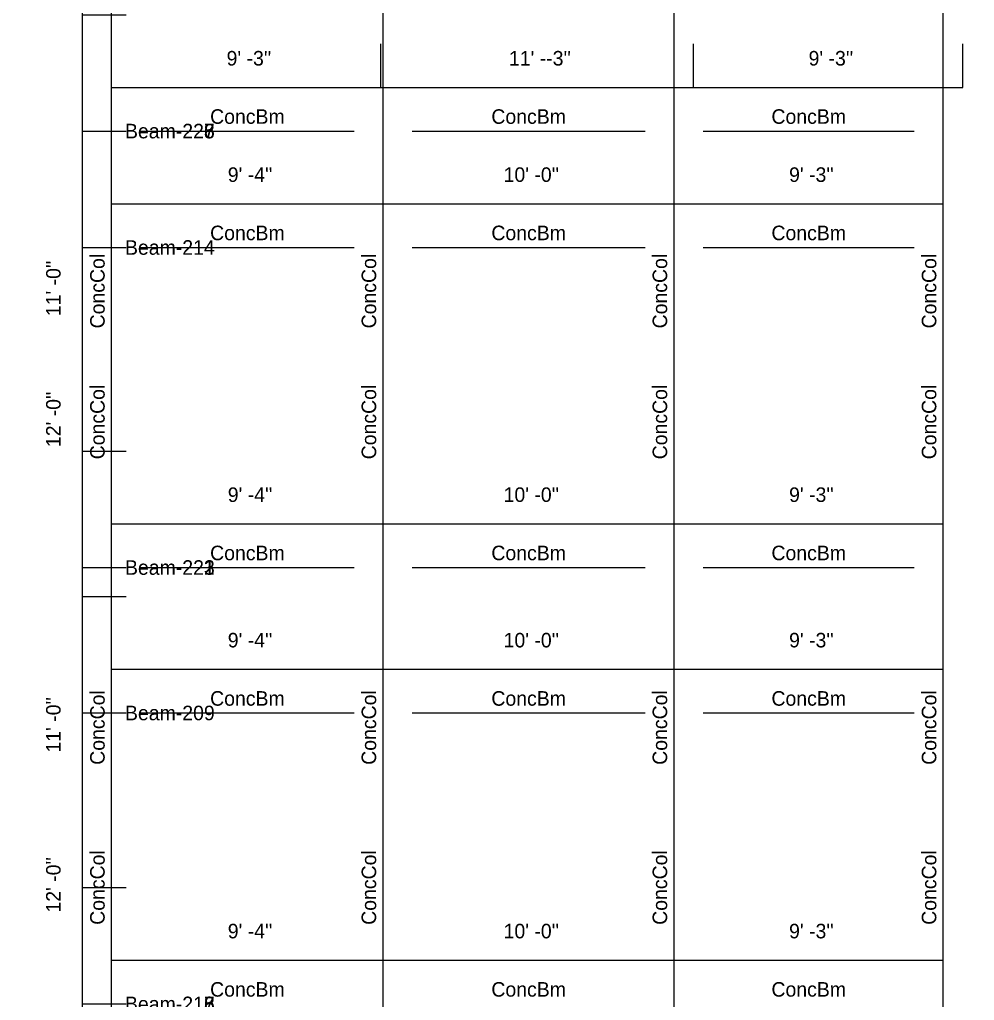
# Model space of a CAD drawing. Extents: x -38 to 2998, y -195 to 11529.
# Drawn here: x -38 to 355.8, y 7561.5 to 7966 of the extents above; entities that cross this region are included whole.
import ezdxf
from ezdxf.enums import TextEntityAlignment as Align

# ---------------------------------------------------------------- set-up
doc = ezdxf.new("R2010")
doc.units = 0
doc.header["$MEASUREMENT"] = 0
doc.layers.get('0').update_dxf_attribs({"linetype": 'CONTINUOUS'})
for name, color, linetype in [('CENTERLINES', 7, 'CONTINUOUS'), ('DIMENSIONS', 4, 'CONTINUOUS'), ('TEXT', 5, 'CONTINUOUS')]:
    doc.layers.add(name, color=color, linetype=linetype)
doc.dimstyles.get("Standard").update_dxf_attribs({"dimtxt": 0.18, "dimasz": 0.18, "dimexe": 0.18, "dimexo": 0.0625, "dimgap": 0.09, "dimtad": 0, "dimtih": 1, "dimtoh": 1, "dimdec": 4, "dimzin": 0, "dimtxsty": 'STANDARD', "dimcen": 0.09, "dimazin": 3, "dimtfac": 1, "dimtdec": 4, "dimtofl": 0, "dimtmove": 0, "dimatfit": 3, "dimtolj": 1, "dimtzin": 0})

# ---------------------------------------------------------------- blocks, each defined once
blk = doc.blocks.new('*D7957')
at = {"color": 1, "linetype": 'BYBLOCK'}
for points in [[(-8.29, 7676.29), (-7.23, 7675.23), (-16.77, 7684.77), (-15.71, 7683.71)], [(-8.29, 7532.29), (-7.23, 7531.23), (-16.77, 7540.77), (-15.71, 7539.71)]]:
    blk.add_solid(points, dxfattribs=at)
at = {"layer": 'DIMENSIONS', "color": 9, "linetype": 'BYBLOCK'}
for p, q in [((-12, 7680), (6, 7680)), ((-12, 7536), (6, 7536))]:
    blk.add_line(p, q, dxfattribs=at)
at = {"layer": 'DIMENSIONS', "color": 0, "linetype": 'BYBLOCK'}
blk.add_line((-12, 7536), (-12, 7680), dxfattribs=at)
at = {"layer": 'DIMENSIONS', "color": 0, "linetype": 'BYBLOCK', "insert": (-24, 7608), "char_height": 6, "attachment_point": 5, "rotation": 90}
blk.add_mtext("\\A1; 12' -0''", dxfattribs=at)
blk = doc.blocks.new('*D7958')
at = {"color": 1, "linetype": 'BYBLOCK'}
for points in [[(4.77, 7702.77), (3.71, 7701.71), (-3.71, 7694.29), (-4.77, 7693.23)], [(116.73, 7702.77), (115.67, 7701.71), (108.25, 7694.29), (107.19, 7693.23)]]:
    blk.add_solid(points, dxfattribs=at)
at = {"layer": 'DIMENSIONS', "color": 9, "linetype": 'BYBLOCK'}
for p, q in [((0, 7698), (0, 7716)), ((111.96, 7698), (111.96, 7716))]:
    blk.add_line(p, q, dxfattribs=at)
at = {"layer": 'DIMENSIONS', "color": 0, "linetype": 'BYBLOCK'}
blk.add_line((0, 7698), (111.96, 7698), dxfattribs=at)
at = {"layer": 'DIMENSIONS', "color": 0, "linetype": 'BYBLOCK', "insert": (55.98, 7710), "char_height": 6, "attachment_point": 5}
blk.add_mtext("\\A1; 9' -4''", dxfattribs=at)
blk = doc.blocks.new('*D7959')
at = {"color": 1, "linetype": 'BYBLOCK'}
for points in [[(116.73, 7702.77), (115.67, 7701.71), (108.25, 7694.29), (107.19, 7693.23)], [(236.73, 7702.77), (235.67, 7701.71), (228.25, 7694.29), (227.19, 7693.23)]]:
    blk.add_solid(points, dxfattribs=at)
at = {"layer": 'DIMENSIONS', "color": 9, "linetype": 'BYBLOCK'}
for p, q in [((111.96, 7698), (111.96, 7716)), ((231.96, 7698), (231.96, 7716))]:
    blk.add_line(p, q, dxfattribs=at)
at = {"layer": 'DIMENSIONS', "color": 0, "linetype": 'BYBLOCK'}
blk.add_line((111.96, 7698), (231.96, 7698), dxfattribs=at)
at = {"layer": 'DIMENSIONS', "color": 0, "linetype": 'BYBLOCK', "insert": (171.96, 7710), "char_height": 6, "attachment_point": 5}
blk.add_mtext("\\A1; 10' -0''", dxfattribs=at)
blk = doc.blocks.new('*D7960')
at = {"color": 1, "linetype": 'BYBLOCK'}
for points in [[(236.73, 7702.77), (235.67, 7701.71), (228.25, 7694.29), (227.19, 7693.23)], [(347.73, 7702.77), (346.67, 7701.71), (339.25, 7694.29), (338.19, 7693.23)]]:
    blk.add_solid(points, dxfattribs=at)
at = {"layer": 'DIMENSIONS', "color": 9, "linetype": 'BYBLOCK'}
for p, q in [((231.96, 7698), (231.96, 7716)), ((342.96, 7698), (342.96, 7716))]:
    blk.add_line(p, q, dxfattribs=at)
at = {"layer": 'DIMENSIONS', "color": 0, "linetype": 'BYBLOCK'}
blk.add_line((231.96, 7698), (342.96, 7698), dxfattribs=at)
at = {"layer": 'DIMENSIONS', "color": 0, "linetype": 'BYBLOCK', "insert": (287.46, 7710), "char_height": 6, "attachment_point": 5}
blk.add_mtext("\\A1; 9' -3''", dxfattribs=at)
blk = doc.blocks.new('*D7961')
at = {"color": 1, "linetype": 'BYBLOCK'}
for points in [[(-8.29, 7868.29), (-7.23, 7867.23), (-16.77, 7876.77), (-15.71, 7875.71)], [(-8.29, 7724.29), (-7.23, 7723.23), (-16.77, 7732.77), (-15.71, 7731.71)]]:
    blk.add_solid(points, dxfattribs=at)
at = {"layer": 'DIMENSIONS', "color": 9, "linetype": 'BYBLOCK'}
for p, q in [((-12, 7872), (6, 7872)), ((-12, 7728), (6, 7728))]:
    blk.add_line(p, q, dxfattribs=at)
at = {"layer": 'DIMENSIONS', "color": 0, "linetype": 'BYBLOCK'}
blk.add_line((-12, 7728), (-12, 7872), dxfattribs=at)
at = {"layer": 'DIMENSIONS', "color": 0, "linetype": 'BYBLOCK', "insert": (-24, 7800), "char_height": 6, "attachment_point": 5, "rotation": 90}
blk.add_mtext("\\A1; 12' -0''", dxfattribs=at)
blk = doc.blocks.new('*D7962')
at = {"color": 1, "linetype": 'BYBLOCK'}
for points in [[(4.77, 7894.77), (3.71, 7893.71), (-3.71, 7886.29), (-4.77, 7885.23)], [(116.73, 7894.77), (115.67, 7893.71), (108.25, 7886.29), (107.19, 7885.23)]]:
    blk.add_solid(points, dxfattribs=at)
at = {"layer": 'DIMENSIONS', "color": 9, "linetype": 'BYBLOCK'}
for p, q in [((0, 7890), (0, 7908)), ((111.96, 7890), (111.96, 7908))]:
    blk.add_line(p, q, dxfattribs=at)
at = {"layer": 'DIMENSIONS', "color": 0, "linetype": 'BYBLOCK'}
blk.add_line((0, 7890), (111.96, 7890), dxfattribs=at)
at = {"layer": 'DIMENSIONS', "color": 0, "linetype": 'BYBLOCK', "insert": (55.98, 7902), "char_height": 6, "attachment_point": 5}
blk.add_mtext("\\A1; 9' -4''", dxfattribs=at)
blk = doc.blocks.new('*D7963')
at = {"color": 1, "linetype": 'BYBLOCK'}
for points in [[(116.73, 7894.77), (115.67, 7893.71), (108.25, 7886.29), (107.19, 7885.23)], [(236.73, 7894.77), (235.67, 7893.71), (228.25, 7886.29), (227.19, 7885.23)]]:
    blk.add_solid(points, dxfattribs=at)
at = {"layer": 'DIMENSIONS', "color": 9, "linetype": 'BYBLOCK'}
for p, q in [((111.96, 7890), (111.96, 7908)), ((231.96, 7890), (231.96, 7908))]:
    blk.add_line(p, q, dxfattribs=at)
at = {"layer": 'DIMENSIONS', "color": 0, "linetype": 'BYBLOCK'}
blk.add_line((111.96, 7890), (231.96, 7890), dxfattribs=at)
at = {"layer": 'DIMENSIONS', "color": 0, "linetype": 'BYBLOCK', "insert": (171.96, 7902), "char_height": 6, "attachment_point": 5}
blk.add_mtext("\\A1; 10' -0''", dxfattribs=at)
blk = doc.blocks.new('*D7964')
at = {"color": 1, "linetype": 'BYBLOCK'}
for points in [[(236.73, 7894.77), (235.67, 7893.71), (228.25, 7886.29), (227.19, 7885.23)], [(347.73, 7894.77), (346.67, 7893.71), (339.25, 7886.29), (338.19, 7885.23)]]:
    blk.add_solid(points, dxfattribs=at)
at = {"layer": 'DIMENSIONS', "color": 9, "linetype": 'BYBLOCK'}
for p, q in [((231.96, 7890), (231.96, 7908)), ((342.96, 7890), (342.96, 7908))]:
    blk.add_line(p, q, dxfattribs=at)
at = {"layer": 'DIMENSIONS', "color": 0, "linetype": 'BYBLOCK'}
blk.add_line((231.96, 7890), (342.96, 7890), dxfattribs=at)
at = {"layer": 'DIMENSIONS', "color": 0, "linetype": 'BYBLOCK', "insert": (287.46, 7902), "char_height": 6, "attachment_point": 5}
blk.add_mtext("\\A1; 9' -3''", dxfattribs=at)
blk = doc.blocks.new('*D7965')
at = {"color": 1, "linetype": 'BYBLOCK'}
for points in [[(-8.29, 8060.29), (-7.23, 8059.23), (-16.77, 8068.77), (-15.71, 8067.71)], [(-8.29, 7916.29), (-7.23, 7915.23), (-16.77, 7924.77), (-15.71, 7923.71)]]:
    blk.add_solid(points, dxfattribs=at)
at = {"layer": 'DIMENSIONS', "color": 9, "linetype": 'BYBLOCK'}
for p, q in [((-12, 8064), (6, 8064)), ((-12, 7920), (6, 7920))]:
    blk.add_line(p, q, dxfattribs=at)
at = {"layer": 'DIMENSIONS', "color": 0, "linetype": 'BYBLOCK'}
blk.add_line((-12, 7920), (-12, 8064), dxfattribs=at)
at = {"layer": 'DIMENSIONS', "color": 0, "linetype": 'BYBLOCK', "insert": (-24, 7992), "char_height": 6, "attachment_point": 5, "rotation": 90}
blk.add_mtext("\\A1; 12' -0''", dxfattribs=at)
blk = doc.blocks.new('*D8435')
at = {"color": 1, "linetype": 'BYBLOCK'}
for points in [[(-8.29, 7556.29), (-7.23, 7555.23), (-16.77, 7564.77), (-15.71, 7563.71)], [(-8.29, 7424.29), (-7.23, 7423.23), (-16.77, 7432.77), (-15.71, 7431.71)]]:
    blk.add_solid(points, dxfattribs=at)
at = {"layer": 'DIMENSIONS', "color": 9, "linetype": 'BYBLOCK'}
for p, q in [((-12, 7560), (6, 7560)), ((-12, 7428), (6, 7428))]:
    blk.add_line(p, q, dxfattribs=at)
at = {"layer": 'DIMENSIONS', "color": 0, "linetype": 'BYBLOCK'}
blk.add_line((-12, 7428), (-12, 7560), dxfattribs=at)
at = {"layer": 'DIMENSIONS', "color": 0, "linetype": 'BYBLOCK', "insert": (-24, 7494), "char_height": 6, "attachment_point": 5, "rotation": 90}
blk.add_mtext("\\A1; 11' -0''", dxfattribs=at)
blk = doc.blocks.new('*D8436')
at = {"color": 1, "linetype": 'BYBLOCK'}
for points in [[(4.77, 7582.77), (3.71, 7581.71), (-3.71, 7574.29), (-4.77, 7573.23)], [(116.73, 7582.77), (115.67, 7581.71), (108.25, 7574.29), (107.19, 7573.23)]]:
    blk.add_solid(points, dxfattribs=at)
at = {"layer": 'DIMENSIONS', "color": 9, "linetype": 'BYBLOCK'}
for p, q in [((0, 7578), (0, 7596)), ((111.96, 7578), (111.96, 7596))]:
    blk.add_line(p, q, dxfattribs=at)
at = {"layer": 'DIMENSIONS', "color": 0, "linetype": 'BYBLOCK'}
blk.add_line((0, 7578), (111.96, 7578), dxfattribs=at)
at = {"layer": 'DIMENSIONS', "color": 0, "linetype": 'BYBLOCK', "insert": (55.98, 7590), "char_height": 6, "attachment_point": 5}
blk.add_mtext("\\A1; 9' -4''", dxfattribs=at)
blk = doc.blocks.new('*D8437')
at = {"color": 1, "linetype": 'BYBLOCK'}
for points in [[(116.73, 7582.77), (115.67, 7581.71), (108.25, 7574.29), (107.19, 7573.23)], [(236.73, 7582.77), (235.67, 7581.71), (228.25, 7574.29), (227.19, 7573.23)]]:
    blk.add_solid(points, dxfattribs=at)
at = {"layer": 'DIMENSIONS', "color": 9, "linetype": 'BYBLOCK'}
for p, q in [((111.96, 7578), (111.96, 7596)), ((231.96, 7578), (231.96, 7596))]:
    blk.add_line(p, q, dxfattribs=at)
at = {"layer": 'DIMENSIONS', "color": 0, "linetype": 'BYBLOCK'}
blk.add_line((111.96, 7578), (231.96, 7578), dxfattribs=at)
at = {"layer": 'DIMENSIONS', "color": 0, "linetype": 'BYBLOCK', "insert": (171.96, 7590), "char_height": 6, "attachment_point": 5}
blk.add_mtext("\\A1; 10' -0''", dxfattribs=at)
blk = doc.blocks.new('*D8438')
at = {"color": 1, "linetype": 'BYBLOCK'}
for points in [[(236.73, 7582.77), (235.67, 7581.71), (228.25, 7574.29), (227.19, 7573.23)], [(347.73, 7582.77), (346.67, 7581.71), (339.25, 7574.29), (338.19, 7573.23)]]:
    blk.add_solid(points, dxfattribs=at)
at = {"layer": 'DIMENSIONS', "color": 9, "linetype": 'BYBLOCK'}
for p, q in [((231.96, 7578), (231.96, 7596)), ((342.96, 7578), (342.96, 7596))]:
    blk.add_line(p, q, dxfattribs=at)
at = {"layer": 'DIMENSIONS', "color": 0, "linetype": 'BYBLOCK'}
blk.add_line((231.96, 7578), (342.96, 7578), dxfattribs=at)
at = {"layer": 'DIMENSIONS', "color": 0, "linetype": 'BYBLOCK', "insert": (287.46, 7590), "char_height": 6, "attachment_point": 5}
blk.add_mtext("\\A1; 9' -3''", dxfattribs=at)
blk = doc.blocks.new('*D8439')
at = {"color": 1, "linetype": 'BYBLOCK'}
for points in [[(-8.29, 7736.29), (-7.23, 7735.23), (-16.77, 7744.77), (-15.71, 7743.71)], [(-8.29, 7604.29), (-7.23, 7603.23), (-16.77, 7612.77), (-15.71, 7611.71)]]:
    blk.add_solid(points, dxfattribs=at)
at = {"layer": 'DIMENSIONS', "color": 9, "linetype": 'BYBLOCK'}
for p, q in [((-12, 7740), (6, 7740)), ((-12, 7608), (6, 7608))]:
    blk.add_line(p, q, dxfattribs=at)
at = {"layer": 'DIMENSIONS', "color": 0, "linetype": 'BYBLOCK'}
blk.add_line((-12, 7608), (-12, 7740), dxfattribs=at)
at = {"layer": 'DIMENSIONS', "color": 0, "linetype": 'BYBLOCK', "insert": (-24, 7674), "char_height": 6, "attachment_point": 5, "rotation": 90}
blk.add_mtext("\\A1; 11' -0''", dxfattribs=at)
blk = doc.blocks.new('*D8440')
at = {"color": 1, "linetype": 'BYBLOCK'}
for points in [[(4.77, 7762.77), (3.71, 7761.71), (-3.71, 7754.29), (-4.77, 7753.23)], [(116.73, 7762.77), (115.67, 7761.71), (108.25, 7754.29), (107.19, 7753.23)]]:
    blk.add_solid(points, dxfattribs=at)
at = {"layer": 'DIMENSIONS', "color": 9, "linetype": 'BYBLOCK'}
for p, q in [((0, 7758), (0, 7776)), ((111.96, 7758), (111.96, 7776))]:
    blk.add_line(p, q, dxfattribs=at)
at = {"layer": 'DIMENSIONS', "color": 0, "linetype": 'BYBLOCK'}
blk.add_line((0, 7758), (111.96, 7758), dxfattribs=at)
at = {"layer": 'DIMENSIONS', "color": 0, "linetype": 'BYBLOCK', "insert": (55.98, 7770), "char_height": 6, "attachment_point": 5}
blk.add_mtext("\\A1; 9' -4''", dxfattribs=at)
blk = doc.blocks.new('*D8441')
at = {"color": 1, "linetype": 'BYBLOCK'}
for points in [[(116.73, 7762.77), (115.67, 7761.71), (108.25, 7754.29), (107.19, 7753.23)], [(236.73, 7762.77), (235.67, 7761.71), (228.25, 7754.29), (227.19, 7753.23)]]:
    blk.add_solid(points, dxfattribs=at)
at = {"layer": 'DIMENSIONS', "color": 9, "linetype": 'BYBLOCK'}
for p, q in [((111.96, 7758), (111.96, 7776)), ((231.96, 7758), (231.96, 7776))]:
    blk.add_line(p, q, dxfattribs=at)
at = {"layer": 'DIMENSIONS', "color": 0, "linetype": 'BYBLOCK'}
blk.add_line((111.96, 7758), (231.96, 7758), dxfattribs=at)
at = {"layer": 'DIMENSIONS', "color": 0, "linetype": 'BYBLOCK', "insert": (171.96, 7770), "char_height": 6, "attachment_point": 5}
blk.add_mtext("\\A1; 10' -0''", dxfattribs=at)
blk = doc.blocks.new('*D8442')
at = {"color": 1, "linetype": 'BYBLOCK'}
for points in [[(236.73, 7762.77), (235.67, 7761.71), (228.25, 7754.29), (227.19, 7753.23)], [(347.73, 7762.77), (346.67, 7761.71), (339.25, 7754.29), (338.19, 7753.23)]]:
    blk.add_solid(points, dxfattribs=at)
at = {"layer": 'DIMENSIONS', "color": 9, "linetype": 'BYBLOCK'}
for p, q in [((231.96, 7758), (231.96, 7776)), ((342.96, 7758), (342.96, 7776))]:
    blk.add_line(p, q, dxfattribs=at)
at = {"layer": 'DIMENSIONS', "color": 0, "linetype": 'BYBLOCK'}
blk.add_line((231.96, 7758), (342.96, 7758), dxfattribs=at)
at = {"layer": 'DIMENSIONS', "color": 0, "linetype": 'BYBLOCK', "insert": (287.46, 7770), "char_height": 6, "attachment_point": 5}
blk.add_mtext("\\A1; 9' -3''", dxfattribs=at)
blk = doc.blocks.new('*D8443')
at = {"color": 1, "linetype": 'BYBLOCK'}
for points in [[(-8.29, 7916.29), (-7.23, 7915.23), (-16.77, 7924.77), (-15.71, 7923.71)], [(-8.29, 7784.29), (-7.23, 7783.23), (-16.77, 7792.77), (-15.71, 7791.71)]]:
    blk.add_solid(points, dxfattribs=at)
at = {"layer": 'DIMENSIONS', "color": 9, "linetype": 'BYBLOCK'}
for p, q in [((-12, 7920), (6, 7920)), ((-12, 7788), (6, 7788))]:
    blk.add_line(p, q, dxfattribs=at)
at = {"layer": 'DIMENSIONS', "color": 0, "linetype": 'BYBLOCK'}
blk.add_line((-12, 7788), (-12, 7920), dxfattribs=at)
at = {"layer": 'DIMENSIONS', "color": 0, "linetype": 'BYBLOCK', "insert": (-24, 7854), "char_height": 6, "attachment_point": 5, "rotation": 90}
blk.add_mtext("\\A1; 11' -0''", dxfattribs=at)
blk = doc.blocks.new('*D8444')
at = {"color": 1, "linetype": 'BYBLOCK'}
for points in [[(4.77, 7942.77), (3.71, 7941.71), (-3.71, 7934.29), (-4.77, 7933.23)], [(115.77, 7942.77), (114.71, 7941.71), (107.29, 7934.29), (106.23, 7933.23)]]:
    blk.add_solid(points, dxfattribs=at)
at = {"layer": 'DIMENSIONS', "color": 9, "linetype": 'BYBLOCK'}
for p, q in [((0, 7938), (0, 7956)), ((111, 7938), (111, 7956))]:
    blk.add_line(p, q, dxfattribs=at)
at = {"layer": 'DIMENSIONS', "color": 0, "linetype": 'BYBLOCK'}
blk.add_line((0, 7938), (111, 7938), dxfattribs=at)
at = {"layer": 'DIMENSIONS', "color": 0, "linetype": 'BYBLOCK', "insert": (55.5, 7950), "char_height": 6, "attachment_point": 5}
blk.add_mtext("\\A1; 9' -3''", dxfattribs=at)
blk = doc.blocks.new('*D8445')
at = {"color": 1, "linetype": 'BYBLOCK'}
for points in [[(115.77, 7942.77), (114.71, 7941.71), (107.29, 7934.29), (106.23, 7933.23)], [(244.77, 7942.77), (243.71, 7941.71), (236.29, 7934.29), (235.23, 7933.23)]]:
    blk.add_solid(points, dxfattribs=at)
at = {"layer": 'DIMENSIONS', "color": 9, "linetype": 'BYBLOCK'}
for p, q in [((111, 7938), (111, 7956)), ((240, 7938), (240, 7956))]:
    blk.add_line(p, q, dxfattribs=at)
at = {"layer": 'DIMENSIONS', "color": 0, "linetype": 'BYBLOCK'}
blk.add_line((111, 7938), (240, 7938), dxfattribs=at)
at = {"layer": 'DIMENSIONS', "color": 0, "linetype": 'BYBLOCK', "insert": (175.5, 7950), "char_height": 6, "attachment_point": 5}
blk.add_mtext("\\A1; 11' --3''", dxfattribs=at)
blk = doc.blocks.new('*D8446')
at = {"color": 1, "linetype": 'BYBLOCK'}
for points in [[(244.77, 7942.77), (243.71, 7941.71), (236.29, 7934.29), (235.23, 7933.23)], [(355.77, 7942.77), (354.71, 7941.71), (347.29, 7934.29), (346.23, 7933.23)]]:
    blk.add_solid(points, dxfattribs=at)
at = {"layer": 'DIMENSIONS', "color": 9, "linetype": 'BYBLOCK'}
for p, q in [((240, 7938), (240, 7956)), ((351, 7938), (351, 7956))]:
    blk.add_line(p, q, dxfattribs=at)
at = {"layer": 'DIMENSIONS', "color": 0, "linetype": 'BYBLOCK'}
blk.add_line((240, 7938), (351, 7938), dxfattribs=at)
at = {"layer": 'DIMENSIONS', "color": 0, "linetype": 'BYBLOCK', "insert": (295.5, 7950), "char_height": 6, "attachment_point": 5}
blk.add_mtext("\\A1; 9' -3''", dxfattribs=at)
blk = doc.blocks.new('*D8447')
at = {"color": 1, "linetype": 'BYBLOCK'}
for points in [[(-8.29, 8096.29), (-7.23, 8095.23), (-16.77, 8104.77), (-15.71, 8103.71)], [(-8.29, 7964.29), (-7.23, 7963.23), (-16.77, 7972.77), (-15.71, 7971.71)]]:
    blk.add_solid(points, dxfattribs=at)
at = {"layer": 'DIMENSIONS', "color": 9, "linetype": 'BYBLOCK'}
for p, q in [((-12, 8100), (6, 8100)), ((-12, 7968), (6, 7968))]:
    blk.add_line(p, q, dxfattribs=at)
at = {"layer": 'DIMENSIONS', "color": 0, "linetype": 'BYBLOCK'}
blk.add_line((-12, 7968), (-12, 8100), dxfattribs=at)
at = {"layer": 'DIMENSIONS', "color": 0, "linetype": 'BYBLOCK', "insert": (-24, 8034), "char_height": 6, "attachment_point": 5, "rotation": 90}
blk.add_mtext("\\A1; 11' -0''", dxfattribs=at)
blk = doc.blocks.new('*D8905')
at = {"color": 1, "linetype": 'BYBLOCK'}
for points in [[(-8.29, 7556.29), (-7.23, 7555.23), (-16.77, 7564.77), (-15.71, 7563.71)], [(-8.29, 7424.29), (-7.23, 7423.23), (-16.77, 7432.77), (-15.71, 7431.71)]]:
    blk.add_solid(points, dxfattribs=at)
at = {"layer": 'DIMENSIONS', "color": 9, "linetype": 'BYBLOCK'}
for p, q in [((-12, 7560), (6, 7560)), ((-12, 7428), (6, 7428))]:
    blk.add_line(p, q, dxfattribs=at)
at = {"layer": 'DIMENSIONS', "color": 0, "linetype": 'BYBLOCK'}
blk.add_line((-12, 7428), (-12, 7560), dxfattribs=at)
at = {"layer": 'DIMENSIONS', "color": 0, "linetype": 'BYBLOCK', "insert": (-24, 7494), "char_height": 6, "attachment_point": 5, "rotation": 90}
blk.add_mtext("\\A1; 11' -0''", dxfattribs=at)
blk = doc.blocks.new('*D8906')
at = {"color": 1, "linetype": 'BYBLOCK'}
for points in [[(4.77, 7582.77), (3.71, 7581.71), (-3.71, 7574.29), (-4.77, 7573.23)], [(116.73, 7582.77), (115.67, 7581.71), (108.25, 7574.29), (107.19, 7573.23)]]:
    blk.add_solid(points, dxfattribs=at)
at = {"layer": 'DIMENSIONS', "color": 9, "linetype": 'BYBLOCK'}
for p, q in [((0, 7578), (0, 7596)), ((111.96, 7578), (111.96, 7596))]:
    blk.add_line(p, q, dxfattribs=at)
at = {"layer": 'DIMENSIONS', "color": 0, "linetype": 'BYBLOCK'}
blk.add_line((0, 7578), (111.96, 7578), dxfattribs=at)
at = {"layer": 'DIMENSIONS', "color": 0, "linetype": 'BYBLOCK', "insert": (55.98, 7590), "char_height": 6, "attachment_point": 5}
blk.add_mtext("\\A1; 9' -4''", dxfattribs=at)
blk = doc.blocks.new('*D8907')
at = {"color": 1, "linetype": 'BYBLOCK'}
for points in [[(116.73, 7582.77), (115.67, 7581.71), (108.25, 7574.29), (107.19, 7573.23)], [(236.73, 7582.77), (235.67, 7581.71), (228.25, 7574.29), (227.19, 7573.23)]]:
    blk.add_solid(points, dxfattribs=at)
at = {"layer": 'DIMENSIONS', "color": 9, "linetype": 'BYBLOCK'}
for p, q in [((111.96, 7578), (111.96, 7596)), ((231.96, 7578), (231.96, 7596))]:
    blk.add_line(p, q, dxfattribs=at)
at = {"layer": 'DIMENSIONS', "color": 0, "linetype": 'BYBLOCK'}
blk.add_line((111.96, 7578), (231.96, 7578), dxfattribs=at)
at = {"layer": 'DIMENSIONS', "color": 0, "linetype": 'BYBLOCK', "insert": (171.96, 7590), "char_height": 6, "attachment_point": 5}
blk.add_mtext("\\A1; 10' -0''", dxfattribs=at)
blk = doc.blocks.new('*D8908')
at = {"color": 1, "linetype": 'BYBLOCK'}
for points in [[(236.73, 7582.77), (235.67, 7581.71), (228.25, 7574.29), (227.19, 7573.23)], [(347.73, 7582.77), (346.67, 7581.71), (339.25, 7574.29), (338.19, 7573.23)]]:
    blk.add_solid(points, dxfattribs=at)
at = {"layer": 'DIMENSIONS', "color": 9, "linetype": 'BYBLOCK'}
for p, q in [((231.96, 7578), (231.96, 7596)), ((342.96, 7578), (342.96, 7596))]:
    blk.add_line(p, q, dxfattribs=at)
at = {"layer": 'DIMENSIONS', "color": 0, "linetype": 'BYBLOCK'}
blk.add_line((231.96, 7578), (342.96, 7578), dxfattribs=at)
at = {"layer": 'DIMENSIONS', "color": 0, "linetype": 'BYBLOCK', "insert": (287.46, 7590), "char_height": 6, "attachment_point": 5}
blk.add_mtext("\\A1; 9' -3''", dxfattribs=at)
blk = doc.blocks.new('*D8909')
at = {"color": 1, "linetype": 'BYBLOCK'}
for points in [[(-8.29, 7736.29), (-7.23, 7735.23), (-16.77, 7744.77), (-15.71, 7743.71)], [(-8.29, 7604.29), (-7.23, 7603.23), (-16.77, 7612.77), (-15.71, 7611.71)]]:
    blk.add_solid(points, dxfattribs=at)
at = {"layer": 'DIMENSIONS', "color": 9, "linetype": 'BYBLOCK'}
for p, q in [((-12, 7740), (6, 7740)), ((-12, 7608), (6, 7608))]:
    blk.add_line(p, q, dxfattribs=at)
at = {"layer": 'DIMENSIONS', "color": 0, "linetype": 'BYBLOCK'}
blk.add_line((-12, 7608), (-12, 7740), dxfattribs=at)
at = {"layer": 'DIMENSIONS', "color": 0, "linetype": 'BYBLOCK', "insert": (-24, 7674), "char_height": 6, "attachment_point": 5, "rotation": 90}
blk.add_mtext("\\A1; 11' -0''", dxfattribs=at)
blk = doc.blocks.new('*D8910')
at = {"color": 1, "linetype": 'BYBLOCK'}
for points in [[(4.77, 7762.77), (3.71, 7761.71), (-3.71, 7754.29), (-4.77, 7753.23)], [(116.73, 7762.77), (115.67, 7761.71), (108.25, 7754.29), (107.19, 7753.23)]]:
    blk.add_solid(points, dxfattribs=at)
at = {"layer": 'DIMENSIONS', "color": 9, "linetype": 'BYBLOCK'}
for p, q in [((0, 7758), (0, 7776)), ((111.96, 7758), (111.96, 7776))]:
    blk.add_line(p, q, dxfattribs=at)
at = {"layer": 'DIMENSIONS', "color": 0, "linetype": 'BYBLOCK'}
blk.add_line((0, 7758), (111.96, 7758), dxfattribs=at)
at = {"layer": 'DIMENSIONS', "color": 0, "linetype": 'BYBLOCK', "insert": (55.98, 7770), "char_height": 6, "attachment_point": 5}
blk.add_mtext("\\A1; 9' -4''", dxfattribs=at)
blk = doc.blocks.new('*D8911')
at = {"color": 1, "linetype": 'BYBLOCK'}
for points in [[(116.73, 7762.77), (115.67, 7761.71), (108.25, 7754.29), (107.19, 7753.23)], [(236.73, 7762.77), (235.67, 7761.71), (228.25, 7754.29), (227.19, 7753.23)]]:
    blk.add_solid(points, dxfattribs=at)
at = {"layer": 'DIMENSIONS', "color": 9, "linetype": 'BYBLOCK'}
for p, q in [((111.96, 7758), (111.96, 7776)), ((231.96, 7758), (231.96, 7776))]:
    blk.add_line(p, q, dxfattribs=at)
at = {"layer": 'DIMENSIONS', "color": 0, "linetype": 'BYBLOCK'}
blk.add_line((111.96, 7758), (231.96, 7758), dxfattribs=at)
at = {"layer": 'DIMENSIONS', "color": 0, "linetype": 'BYBLOCK', "insert": (171.96, 7770), "char_height": 6, "attachment_point": 5}
blk.add_mtext("\\A1; 10' -0''", dxfattribs=at)
blk = doc.blocks.new('*D8912')
at = {"color": 1, "linetype": 'BYBLOCK'}
for points in [[(236.73, 7762.77), (235.67, 7761.71), (228.25, 7754.29), (227.19, 7753.23)], [(347.73, 7762.77), (346.67, 7761.71), (339.25, 7754.29), (338.19, 7753.23)]]:
    blk.add_solid(points, dxfattribs=at)
at = {"layer": 'DIMENSIONS', "color": 9, "linetype": 'BYBLOCK'}
for p, q in [((231.96, 7758), (231.96, 7776)), ((342.96, 7758), (342.96, 7776))]:
    blk.add_line(p, q, dxfattribs=at)
at = {"layer": 'DIMENSIONS', "color": 0, "linetype": 'BYBLOCK'}
blk.add_line((231.96, 7758), (342.96, 7758), dxfattribs=at)
at = {"layer": 'DIMENSIONS', "color": 0, "linetype": 'BYBLOCK', "insert": (287.46, 7770), "char_height": 6, "attachment_point": 5}
blk.add_mtext("\\A1; 9' -3''", dxfattribs=at)
blk = doc.blocks.new('*D8913')
at = {"color": 1, "linetype": 'BYBLOCK'}
for points in [[(-8.29, 7916.29), (-7.23, 7915.23), (-16.77, 7924.77), (-15.71, 7923.71)], [(-8.29, 7784.29), (-7.23, 7783.23), (-16.77, 7792.77), (-15.71, 7791.71)]]:
    blk.add_solid(points, dxfattribs=at)
at = {"layer": 'DIMENSIONS', "color": 9, "linetype": 'BYBLOCK'}
for p, q in [((-12, 7920), (6, 7920)), ((-12, 7788), (6, 7788))]:
    blk.add_line(p, q, dxfattribs=at)
at = {"layer": 'DIMENSIONS', "color": 0, "linetype": 'BYBLOCK'}
blk.add_line((-12, 7788), (-12, 7920), dxfattribs=at)
at = {"layer": 'DIMENSIONS', "color": 0, "linetype": 'BYBLOCK', "insert": (-24, 7854), "char_height": 6, "attachment_point": 5, "rotation": 90}
blk.add_mtext("\\A1; 11' -0''", dxfattribs=at)
blk = doc.blocks.new('*D8914')
at = {"color": 1, "linetype": 'BYBLOCK'}
for points in [[(4.77, 7942.77), (3.71, 7941.71), (-3.71, 7934.29), (-4.77, 7933.23)], [(115.77, 7942.77), (114.71, 7941.71), (107.29, 7934.29), (106.23, 7933.23)]]:
    blk.add_solid(points, dxfattribs=at)
at = {"layer": 'DIMENSIONS', "color": 9, "linetype": 'BYBLOCK'}
for p, q in [((0, 7938), (0, 7956)), ((111, 7938), (111, 7956))]:
    blk.add_line(p, q, dxfattribs=at)
at = {"layer": 'DIMENSIONS', "color": 0, "linetype": 'BYBLOCK'}
blk.add_line((0, 7938), (111, 7938), dxfattribs=at)
at = {"layer": 'DIMENSIONS', "color": 0, "linetype": 'BYBLOCK', "insert": (55.5, 7950), "char_height": 6, "attachment_point": 5}
blk.add_mtext("\\A1; 9' -3''", dxfattribs=at)
blk = doc.blocks.new('*D8915')
at = {"color": 1, "linetype": 'BYBLOCK'}
for points in [[(115.77, 7942.77), (114.71, 7941.71), (107.29, 7934.29), (106.23, 7933.23)], [(244.77, 7942.77), (243.71, 7941.71), (236.29, 7934.29), (235.23, 7933.23)]]:
    blk.add_solid(points, dxfattribs=at)
at = {"layer": 'DIMENSIONS', "color": 9, "linetype": 'BYBLOCK'}
for p, q in [((111, 7938), (111, 7956)), ((240, 7938), (240, 7956))]:
    blk.add_line(p, q, dxfattribs=at)
at = {"layer": 'DIMENSIONS', "color": 0, "linetype": 'BYBLOCK'}
blk.add_line((111, 7938), (240, 7938), dxfattribs=at)
at = {"layer": 'DIMENSIONS', "color": 0, "linetype": 'BYBLOCK', "insert": (175.5, 7950), "char_height": 6, "attachment_point": 5}
blk.add_mtext("\\A1; 11' --3''", dxfattribs=at)
blk = doc.blocks.new('*D8916')
at = {"color": 1, "linetype": 'BYBLOCK'}
for points in [[(244.77, 7942.77), (243.71, 7941.71), (236.29, 7934.29), (235.23, 7933.23)], [(355.77, 7942.77), (354.71, 7941.71), (347.29, 7934.29), (346.23, 7933.23)]]:
    blk.add_solid(points, dxfattribs=at)
at = {"layer": 'DIMENSIONS', "color": 9, "linetype": 'BYBLOCK'}
for p, q in [((240, 7938), (240, 7956)), ((351, 7938), (351, 7956))]:
    blk.add_line(p, q, dxfattribs=at)
at = {"layer": 'DIMENSIONS', "color": 0, "linetype": 'BYBLOCK'}
blk.add_line((240, 7938), (351, 7938), dxfattribs=at)
at = {"layer": 'DIMENSIONS', "color": 0, "linetype": 'BYBLOCK', "insert": (295.5, 7950), "char_height": 6, "attachment_point": 5}
blk.add_mtext("\\A1; 9' -3''", dxfattribs=at)
blk = doc.blocks.new('*D8917')
at = {"color": 1, "linetype": 'BYBLOCK'}
for points in [[(-8.29, 8096.29), (-7.23, 8095.23), (-16.77, 8104.77), (-15.71, 8103.71)], [(-8.29, 7964.29), (-7.23, 7963.23), (-16.77, 7972.77), (-15.71, 7971.71)]]:
    blk.add_solid(points, dxfattribs=at)
at = {"layer": 'DIMENSIONS', "color": 9, "linetype": 'BYBLOCK'}
for p, q in [((-12, 8100), (6, 8100)), ((-12, 7968), (6, 7968))]:
    blk.add_line(p, q, dxfattribs=at)
at = {"layer": 'DIMENSIONS', "color": 0, "linetype": 'BYBLOCK'}
blk.add_line((-12, 7968), (-12, 8100), dxfattribs=at)
at = {"layer": 'DIMENSIONS', "color": 0, "linetype": 'BYBLOCK', "insert": (-24, 8034), "char_height": 6, "attachment_point": 5, "rotation": 90}
blk.add_mtext("\\A1; 11' -0''", dxfattribs=at)
blk = doc.blocks.new('*D9375')
at = {"color": 1, "linetype": 'BYBLOCK'}
for points in [[(-8.29, 7556.29), (-7.23, 7555.23), (-16.77, 7564.77), (-15.71, 7563.71)], [(-8.29, 7424.29), (-7.23, 7423.23), (-16.77, 7432.77), (-15.71, 7431.71)]]:
    blk.add_solid(points, dxfattribs=at)
at = {"layer": 'DIMENSIONS', "color": 9, "linetype": 'BYBLOCK'}
for p, q in [((-12, 7560), (6, 7560)), ((-12, 7428), (6, 7428))]:
    blk.add_line(p, q, dxfattribs=at)
at = {"layer": 'DIMENSIONS', "color": 0, "linetype": 'BYBLOCK'}
blk.add_line((-12, 7428), (-12, 7560), dxfattribs=at)
at = {"layer": 'DIMENSIONS', "color": 0, "linetype": 'BYBLOCK', "insert": (-24, 7494), "char_height": 6, "attachment_point": 5, "rotation": 90}
blk.add_mtext("\\A1; 11' -0''", dxfattribs=at)
blk = doc.blocks.new('*D9376')
at = {"color": 1, "linetype": 'BYBLOCK'}
for points in [[(4.77, 7582.77), (3.71, 7581.71), (-3.71, 7574.29), (-4.77, 7573.23)], [(116.73, 7582.77), (115.67, 7581.71), (108.25, 7574.29), (107.19, 7573.23)]]:
    blk.add_solid(points, dxfattribs=at)
at = {"layer": 'DIMENSIONS', "color": 9, "linetype": 'BYBLOCK'}
for p, q in [((0, 7578), (0, 7596)), ((111.96, 7578), (111.96, 7596))]:
    blk.add_line(p, q, dxfattribs=at)
at = {"layer": 'DIMENSIONS', "color": 0, "linetype": 'BYBLOCK'}
blk.add_line((0, 7578), (111.96, 7578), dxfattribs=at)
at = {"layer": 'DIMENSIONS', "color": 0, "linetype": 'BYBLOCK', "insert": (55.98, 7590), "char_height": 6, "attachment_point": 5}
blk.add_mtext("\\A1; 9' -4''", dxfattribs=at)
blk = doc.blocks.new('*D9377')
at = {"color": 1, "linetype": 'BYBLOCK'}
for points in [[(116.73, 7582.77), (115.67, 7581.71), (108.25, 7574.29), (107.19, 7573.23)], [(236.73, 7582.77), (235.67, 7581.71), (228.25, 7574.29), (227.19, 7573.23)]]:
    blk.add_solid(points, dxfattribs=at)
at = {"layer": 'DIMENSIONS', "color": 9, "linetype": 'BYBLOCK'}
for p, q in [((111.96, 7578), (111.96, 7596)), ((231.96, 7578), (231.96, 7596))]:
    blk.add_line(p, q, dxfattribs=at)
at = {"layer": 'DIMENSIONS', "color": 0, "linetype": 'BYBLOCK'}
blk.add_line((111.96, 7578), (231.96, 7578), dxfattribs=at)
at = {"layer": 'DIMENSIONS', "color": 0, "linetype": 'BYBLOCK', "insert": (171.96, 7590), "char_height": 6, "attachment_point": 5}
blk.add_mtext("\\A1; 10' -0''", dxfattribs=at)
blk = doc.blocks.new('*D9378')
at = {"color": 1, "linetype": 'BYBLOCK'}
for points in [[(236.73, 7582.77), (235.67, 7581.71), (228.25, 7574.29), (227.19, 7573.23)], [(347.73, 7582.77), (346.67, 7581.71), (339.25, 7574.29), (338.19, 7573.23)]]:
    blk.add_solid(points, dxfattribs=at)
at = {"layer": 'DIMENSIONS', "color": 9, "linetype": 'BYBLOCK'}
for p, q in [((231.96, 7578), (231.96, 7596)), ((342.96, 7578), (342.96, 7596))]:
    blk.add_line(p, q, dxfattribs=at)
at = {"layer": 'DIMENSIONS', "color": 0, "linetype": 'BYBLOCK'}
blk.add_line((231.96, 7578), (342.96, 7578), dxfattribs=at)
at = {"layer": 'DIMENSIONS', "color": 0, "linetype": 'BYBLOCK', "insert": (287.46, 7590), "char_height": 6, "attachment_point": 5}
blk.add_mtext("\\A1; 9' -3''", dxfattribs=at)
blk = doc.blocks.new('*D9379')
at = {"color": 1, "linetype": 'BYBLOCK'}
for points in [[(-8.29, 7736.29), (-7.23, 7735.23), (-16.77, 7744.77), (-15.71, 7743.71)], [(-8.29, 7604.29), (-7.23, 7603.23), (-16.77, 7612.77), (-15.71, 7611.71)]]:
    blk.add_solid(points, dxfattribs=at)
at = {"layer": 'DIMENSIONS', "color": 9, "linetype": 'BYBLOCK'}
for p, q in [((-12, 7740), (6, 7740)), ((-12, 7608), (6, 7608))]:
    blk.add_line(p, q, dxfattribs=at)
at = {"layer": 'DIMENSIONS', "color": 0, "linetype": 'BYBLOCK'}
blk.add_line((-12, 7608), (-12, 7740), dxfattribs=at)
at = {"layer": 'DIMENSIONS', "color": 0, "linetype": 'BYBLOCK', "insert": (-24, 7674), "char_height": 6, "attachment_point": 5, "rotation": 90}
blk.add_mtext("\\A1; 11' -0''", dxfattribs=at)
blk = doc.blocks.new('*D9380')
at = {"color": 1, "linetype": 'BYBLOCK'}
for points in [[(4.77, 7762.77), (3.71, 7761.71), (-3.71, 7754.29), (-4.77, 7753.23)], [(116.73, 7762.77), (115.67, 7761.71), (108.25, 7754.29), (107.19, 7753.23)]]:
    blk.add_solid(points, dxfattribs=at)
at = {"layer": 'DIMENSIONS', "color": 9, "linetype": 'BYBLOCK'}
for p, q in [((0, 7758), (0, 7776)), ((111.96, 7758), (111.96, 7776))]:
    blk.add_line(p, q, dxfattribs=at)
at = {"layer": 'DIMENSIONS', "color": 0, "linetype": 'BYBLOCK'}
blk.add_line((0, 7758), (111.96, 7758), dxfattribs=at)
at = {"layer": 'DIMENSIONS', "color": 0, "linetype": 'BYBLOCK', "insert": (55.98, 7770), "char_height": 6, "attachment_point": 5}
blk.add_mtext("\\A1; 9' -4''", dxfattribs=at)
blk = doc.blocks.new('*D9381')
at = {"color": 1, "linetype": 'BYBLOCK'}
for points in [[(116.73, 7762.77), (115.67, 7761.71), (108.25, 7754.29), (107.19, 7753.23)], [(236.73, 7762.77), (235.67, 7761.71), (228.25, 7754.29), (227.19, 7753.23)]]:
    blk.add_solid(points, dxfattribs=at)
at = {"layer": 'DIMENSIONS', "color": 9, "linetype": 'BYBLOCK'}
for p, q in [((111.96, 7758), (111.96, 7776)), ((231.96, 7758), (231.96, 7776))]:
    blk.add_line(p, q, dxfattribs=at)
at = {"layer": 'DIMENSIONS', "color": 0, "linetype": 'BYBLOCK'}
blk.add_line((111.96, 7758), (231.96, 7758), dxfattribs=at)
at = {"layer": 'DIMENSIONS', "color": 0, "linetype": 'BYBLOCK', "insert": (171.96, 7770), "char_height": 6, "attachment_point": 5}
blk.add_mtext("\\A1; 10' -0''", dxfattribs=at)
blk = doc.blocks.new('*D9382')
at = {"color": 1, "linetype": 'BYBLOCK'}
for points in [[(236.73, 7762.77), (235.67, 7761.71), (228.25, 7754.29), (227.19, 7753.23)], [(347.73, 7762.77), (346.67, 7761.71), (339.25, 7754.29), (338.19, 7753.23)]]:
    blk.add_solid(points, dxfattribs=at)
at = {"layer": 'DIMENSIONS', "color": 9, "linetype": 'BYBLOCK'}
for p, q in [((231.96, 7758), (231.96, 7776)), ((342.96, 7758), (342.96, 7776))]:
    blk.add_line(p, q, dxfattribs=at)
at = {"layer": 'DIMENSIONS', "color": 0, "linetype": 'BYBLOCK'}
blk.add_line((231.96, 7758), (342.96, 7758), dxfattribs=at)
at = {"layer": 'DIMENSIONS', "color": 0, "linetype": 'BYBLOCK', "insert": (287.46, 7770), "char_height": 6, "attachment_point": 5}
blk.add_mtext("\\A1; 9' -3''", dxfattribs=at)
blk = doc.blocks.new('*D9383')
at = {"color": 1, "linetype": 'BYBLOCK'}
for points in [[(-8.29, 7916.29), (-7.23, 7915.23), (-16.77, 7924.77), (-15.71, 7923.71)], [(-8.29, 7784.29), (-7.23, 7783.23), (-16.77, 7792.77), (-15.71, 7791.71)]]:
    blk.add_solid(points, dxfattribs=at)
at = {"layer": 'DIMENSIONS', "color": 9, "linetype": 'BYBLOCK'}
for p, q in [((-12, 7920), (6, 7920)), ((-12, 7788), (6, 7788))]:
    blk.add_line(p, q, dxfattribs=at)
at = {"layer": 'DIMENSIONS', "color": 0, "linetype": 'BYBLOCK'}
blk.add_line((-12, 7788), (-12, 7920), dxfattribs=at)
at = {"layer": 'DIMENSIONS', "color": 0, "linetype": 'BYBLOCK', "insert": (-24, 7854), "char_height": 6, "attachment_point": 5, "rotation": 90}
blk.add_mtext("\\A1; 11' -0''", dxfattribs=at)
blk = doc.blocks.new('*D9384')
at = {"color": 1, "linetype": 'BYBLOCK'}
for points in [[(4.77, 7942.77), (3.71, 7941.71), (-3.71, 7934.29), (-4.77, 7933.23)], [(115.77, 7942.77), (114.71, 7941.71), (107.29, 7934.29), (106.23, 7933.23)]]:
    blk.add_solid(points, dxfattribs=at)
at = {"layer": 'DIMENSIONS', "color": 9, "linetype": 'BYBLOCK'}
for p, q in [((0, 7938), (0, 7956)), ((111, 7938), (111, 7956))]:
    blk.add_line(p, q, dxfattribs=at)
at = {"layer": 'DIMENSIONS', "color": 0, "linetype": 'BYBLOCK'}
blk.add_line((0, 7938), (111, 7938), dxfattribs=at)
at = {"layer": 'DIMENSIONS', "color": 0, "linetype": 'BYBLOCK', "insert": (55.5, 7950), "char_height": 6, "attachment_point": 5}
blk.add_mtext("\\A1; 9' -3''", dxfattribs=at)
blk = doc.blocks.new('*D9385')
at = {"color": 1, "linetype": 'BYBLOCK'}
for points in [[(115.77, 7942.77), (114.71, 7941.71), (107.29, 7934.29), (106.23, 7933.23)], [(244.77, 7942.77), (243.71, 7941.71), (236.29, 7934.29), (235.23, 7933.23)]]:
    blk.add_solid(points, dxfattribs=at)
at = {"layer": 'DIMENSIONS', "color": 9, "linetype": 'BYBLOCK'}
for p, q in [((111, 7938), (111, 7956)), ((240, 7938), (240, 7956))]:
    blk.add_line(p, q, dxfattribs=at)
at = {"layer": 'DIMENSIONS', "color": 0, "linetype": 'BYBLOCK'}
blk.add_line((111, 7938), (240, 7938), dxfattribs=at)
at = {"layer": 'DIMENSIONS', "color": 0, "linetype": 'BYBLOCK', "insert": (175.5, 7950), "char_height": 6, "attachment_point": 5}
blk.add_mtext("\\A1; 11' --3''", dxfattribs=at)
blk = doc.blocks.new('*D9386')
at = {"color": 1, "linetype": 'BYBLOCK'}
for points in [[(244.77, 7942.77), (243.71, 7941.71), (236.29, 7934.29), (235.23, 7933.23)], [(355.77, 7942.77), (354.71, 7941.71), (347.29, 7934.29), (346.23, 7933.23)]]:
    blk.add_solid(points, dxfattribs=at)
at = {"layer": 'DIMENSIONS', "color": 9, "linetype": 'BYBLOCK'}
for p, q in [((240, 7938), (240, 7956)), ((351, 7938), (351, 7956))]:
    blk.add_line(p, q, dxfattribs=at)
at = {"layer": 'DIMENSIONS', "color": 0, "linetype": 'BYBLOCK'}
blk.add_line((240, 7938), (351, 7938), dxfattribs=at)
at = {"layer": 'DIMENSIONS', "color": 0, "linetype": 'BYBLOCK', "insert": (295.5, 7950), "char_height": 6, "attachment_point": 5}
blk.add_mtext("\\A1; 9' -3''", dxfattribs=at)
blk = doc.blocks.new('*D9387')
at = {"color": 1, "linetype": 'BYBLOCK'}
for points in [[(-8.29, 8096.29), (-7.23, 8095.23), (-16.77, 8104.77), (-15.71, 8103.71)], [(-8.29, 7964.29), (-7.23, 7963.23), (-16.77, 7972.77), (-15.71, 7971.71)]]:
    blk.add_solid(points, dxfattribs=at)
at = {"layer": 'DIMENSIONS', "color": 9, "linetype": 'BYBLOCK'}
for p, q in [((-12, 8100), (6, 8100)), ((-12, 7968), (6, 7968))]:
    blk.add_line(p, q, dxfattribs=at)
at = {"layer": 'DIMENSIONS', "color": 0, "linetype": 'BYBLOCK'}
blk.add_line((-12, 7968), (-12, 8100), dxfattribs=at)
at = {"layer": 'DIMENSIONS', "color": 0, "linetype": 'BYBLOCK', "insert": (-24, 8034), "char_height": 6, "attachment_point": 5, "rotation": 90}
blk.add_mtext("\\A1; 11' -0''", dxfattribs=at)

msp = doc.modelspace()

# ---------------------------------------------------------------- linework, layer by layer
at = {"layer": 'CENTERLINES', "color": 0, "linetype": 'CONTINUOUS'}
for p, q in [((0, 7920), (0, 8064)), ((111.96, 7920), (111.96, 8064)), ((231.96, 7920), (231.96, 8064)), ((342.96, 7920), (342.96, 8064)), ((0, 7788), (0, 7920)), ((0, 7788), (0, 7920)), ((0, 7788), (0, 7920)), ((12, 7920), (99.96, 7920)), ((12, 7920), (99.96, 7920)), ((12, 7920), (99.96, 7920)), ((111.96, 7788), (111.96, 7920)), ((111.96, 7788), (111.96, 7920)), ((111.96, 7788), (111.96, 7920)), ((123.96, 7920), (219.96, 7920)), ((123.96, 7920), (219.96, 7920)), ((123.96, 7920), (219.96, 7920)), ((231.96, 7788), (231.96, 7920)), ((231.96, 7788), (231.96, 7920)), ((231.96, 7788), (231.96, 7920)), ((243.96, 7920), (330.96, 7920)), ((243.96, 7920), (330.96, 7920)), ((243.96, 7920), (330.96, 7920)), ((342.96, 7788), (342.96, 7920)), ((342.96, 7788), (342.96, 7920)), ((342.96, 7788), (342.96, 7920)), ((0, 7728), (0, 7872)), ((12, 7872), (99.96, 7872)), ((111.96, 7728), (111.96, 7872)), ((123.96, 7872), (219.96, 7872)), ((231.96, 7728), (231.96, 7872)), ((243.96, 7872), (330.96, 7872)), ((342.96, 7728), (342.96, 7872)), ((0, 7608), (0, 7740)), ((0, 7608), (0, 7740)), ((0, 7608), (0, 7740)), ((12, 7740), (99.96, 7740)), ((12, 7740), (99.96, 7740)), ((12, 7740), (99.96, 7740)), ((111.96, 7608), (111.96, 7740)), ((111.96, 7608), (111.96, 7740)), ((111.96, 7608), (111.96, 7740)), ((123.96, 7740), (219.96, 7740)), ((123.96, 7740), (219.96, 7740)), ((123.96, 7740), (219.96, 7740)), ((231.96, 7608), (231.96, 7740)), ((231.96, 7608), (231.96, 7740)), ((231.96, 7608), (231.96, 7740)), ((243.96, 7740), (330.96, 7740)), ((243.96, 7740), (330.96, 7740)), ((243.96, 7740), (330.96, 7740)), ((342.96, 7608), (342.96, 7740)), ((342.96, 7608), (342.96, 7740)), ((342.96, 7608), (342.96, 7740)), ((0, 7536), (0, 7680)), ((12, 7680), (99.96, 7680)), ((111.96, 7536), (111.96, 7680)), ((123.96, 7680), (219.96, 7680)), ((231.96, 7536), (231.96, 7680)), ((243.96, 7680), (330.96, 7680)), ((342.96, 7536), (342.96, 7680))]:
    msp.add_line(p, q, dxfattribs=at)

# ---------------------------------------------------------------- texts
at = {"layer": 'TEXT', "color": 0}
for s, p in [('ConcBm', (55.98, 7926)), ('ConcBm', (55.98, 7926)), ('ConcBm', (55.98, 7926)), ('ConcBm', (171.96, 7926)), ('ConcBm', (171.96, 7926)), ('ConcBm', (171.96, 7926)), ('ConcBm', (287.46, 7926)), ('ConcBm', (287.46, 7926)), ('ConcBm', (287.46, 7926)), ('Beam-228', (24, 7920)), ('Beam-227', (24, 7920)), ('Beam-226', (24, 7920)), ('ConcBm', (55.98, 7878)), ('ConcBm', (171.96, 7878)), ('ConcBm', (287.46, 7878)), ('Beam-214', (24, 7872)), ('ConcBm', (55.98, 7746)), ('ConcBm', (55.98, 7746)), ('ConcBm', (55.98, 7746)), ('ConcBm', (171.96, 7746)), ('ConcBm', (171.96, 7746)), ('ConcBm', (171.96, 7746)), ('ConcBm', (287.46, 7746)), ('ConcBm', (287.46, 7746)), ('ConcBm', (287.46, 7746)), ('Beam-223', (24, 7740)), ('Beam-222', (24, 7740)), ('Beam-221', (24, 7740)), ('ConcBm', (55.98, 7686)), ('ConcBm', (171.96, 7686)), ('ConcBm', (287.46, 7686)), ('Beam-209', (24, 7680)), ('ConcBm', (55.98, 7566)), ('ConcBm', (55.98, 7566)), ('ConcBm', (55.98, 7566)), ('ConcBm', (171.96, 7566)), ('ConcBm', (171.96, 7566)), ('ConcBm', (171.96, 7566)), ('ConcBm', (287.46, 7566)), ('ConcBm', (287.46, 7566)), ('ConcBm', (287.46, 7566)), ('Beam-218', (24, 7560)), ('Beam-217', (24, 7560)), ('Beam-216', (24, 7560))]:
    msp.add_text(s, height=6, dxfattribs=at).set_placement(p, align=Align.MIDDLE)
for p in [(-6, 7854), (-6, 7854), (-6, 7854), (105.96, 7854), (105.96, 7854), (105.96, 7854), (225.96, 7854), (225.96, 7854), (225.96, 7854), (336.96, 7854), (336.96, 7854), (336.96, 7854), (-6, 7800), (105.96, 7800), (225.96, 7800), (336.96, 7800), (-6, 7674), (-6, 7674), (-6, 7674), (105.96, 7674), (105.96, 7674), (105.96, 7674), (225.96, 7674), (225.96, 7674), (225.96, 7674), (336.96, 7674), (336.96, 7674), (336.96, 7674), (-6, 7608), (105.96, 7608), (225.96, 7608), (336.96, 7608)]:
    msp.add_text('ConcCol', height=6, rotation=90, dxfattribs=at).set_placement(p, align=Align.MIDDLE)

# ---------------------------------------------------------------- dimensions: what is measured, and where the dimension line sits
at = {"layer": 'DIMENSIONS'}
for base, p1, p2, picture, middle in [((-12, 8100), (-24, 7968), (-24, 8100), '*D8447', (-24, 8034)), ((-12, 8100), (-24, 7968), (-24, 8100), '*D8917', (-24, 8034)), ((-12, 8100), (-24, 7968), (-24, 8100), '*D9387', (-24, 8034)), ((-12, 8064), (-24, 7920), (-24, 8064), '*D7965', (-24, 7992)), ((111, 7938), (0, 7926), (111, 7926), '*D8444', (55.5, 7926)), ((111, 7938), (0, 7926), (111, 7926), '*D8914', (55.5, 7926)), ((111, 7938), (0, 7926), (111, 7926), '*D9384', (55.5, 7926)), ((240, 7938), (111, 7926), (240, 7926), '*D8445', (175.5, 7926)), ((240, 7938), (111, 7926), (240, 7926), '*D8915', (175.5, 7926)), ((240, 7938), (111, 7926), (240, 7926), '*D9385', (175.5, 7926)), ((351, 7938), (240, 7926), (351, 7926), '*D8446', (295.5, 7926)), ((351, 7938), (240, 7926), (351, 7926), '*D8916', (295.5, 7926)), ((351, 7938), (240, 7926), (351, 7926), '*D9386', (295.5, 7926)), ((-12, 7920), (-24, 7788), (-24, 7920), '*D8443', (-24, 7854)), ((-12, 7920), (-24, 7788), (-24, 7920), '*D8913', (-24, 7854)), ((-12, 7920), (-24, 7788), (-24, 7920), '*D9383', (-24, 7854)), ((111.96, 7890), (0, 7878), (111.96, 7878), '*D7962', (55.98, 7878)), ((231.96, 7890), (111.96, 7878), (231.96, 7878), '*D7963', (171.96, 7878)), ((342.96, 7890), (231.96, 7878), (342.96, 7878), '*D7964', (287.46, 7878)), ((-12, 7872), (-24, 7728), (-24, 7872), '*D7961', (-24, 7800)), ((111.96, 7758), (0, 7746), (111.96, 7746), '*D8440', (55.98, 7746)), ((111.96, 7758), (0, 7746), (111.96, 7746), '*D8910', (55.98, 7746)), ((111.96, 7758), (0, 7746), (111.96, 7746), '*D9380', (55.98, 7746)), ((231.96, 7758), (111.96, 7746), (231.96, 7746), '*D8441', (171.96, 7746)), ((231.96, 7758), (111.96, 7746), (231.96, 7746), '*D8911', (171.96, 7746)), ((231.96, 7758), (111.96, 7746), (231.96, 7746), '*D9381', (171.96, 7746)), ((342.96, 7758), (231.96, 7746), (342.96, 7746), '*D8442', (287.46, 7746)), ((342.96, 7758), (231.96, 7746), (342.96, 7746), '*D8912', (287.46, 7746)), ((342.96, 7758), (231.96, 7746), (342.96, 7746), '*D9382', (287.46, 7746)), ((-12, 7740), (-24, 7608), (-24, 7740), '*D8439', (-24, 7674)), ((-12, 7740), (-24, 7608), (-24, 7740), '*D8909', (-24, 7674)), ((-12, 7740), (-24, 7608), (-24, 7740), '*D9379', (-24, 7674)), ((111.96, 7698), (0, 7686), (111.96, 7686), '*D7958', (55.98, 7686)), ((231.96, 7698), (111.96, 7686), (231.96, 7686), '*D7959', (171.96, 7686)), ((342.96, 7698), (231.96, 7686), (342.96, 7686), '*D7960', (287.46, 7686)), ((-12, 7680), (-24, 7536), (-24, 7680), '*D7957', (-24, 7608)), ((111.96, 7578), (0, 7566), (111.96, 7566), '*D8436', (55.98, 7566)), ((111.96, 7578), (0, 7566), (111.96, 7566), '*D8906', (55.98, 7566)), ((111.96, 7578), (0, 7566), (111.96, 7566), '*D9376', (55.98, 7566)), ((231.96, 7578), (111.96, 7566), (231.96, 7566), '*D8437', (171.96, 7566)), ((231.96, 7578), (111.96, 7566), (231.96, 7566), '*D8907', (171.96, 7566)), ((231.96, 7578), (111.96, 7566), (231.96, 7566), '*D9377', (171.96, 7566)), ((342.96, 7578), (231.96, 7566), (342.96, 7566), '*D8438', (287.46, 7566)), ((342.96, 7578), (231.96, 7566), (342.96, 7566), '*D8908', (287.46, 7566)), ((342.96, 7578), (231.96, 7566), (342.96, 7566), '*D9378', (287.46, 7566)), ((-12, 7560), (-24, 7428), (-24, 7560), '*D8435', (-24, 7494)), ((-12, 7560), (-24, 7428), (-24, 7560), '*D8905', (-24, 7494)), ((-12, 7560), (-24, 7428), (-24, 7560), '*D9375', (-24, 7494))]:
    dim = msp.add_linear_dim(base=base, p1=p1, p2=p2, dimstyle='STANDARD', dxfattribs=at)
    dim.commit()
    dim.dimension.update_dxf_attribs({"geometry": picture, "text_midpoint": middle})

doc.saveas('drawing.dxf')
